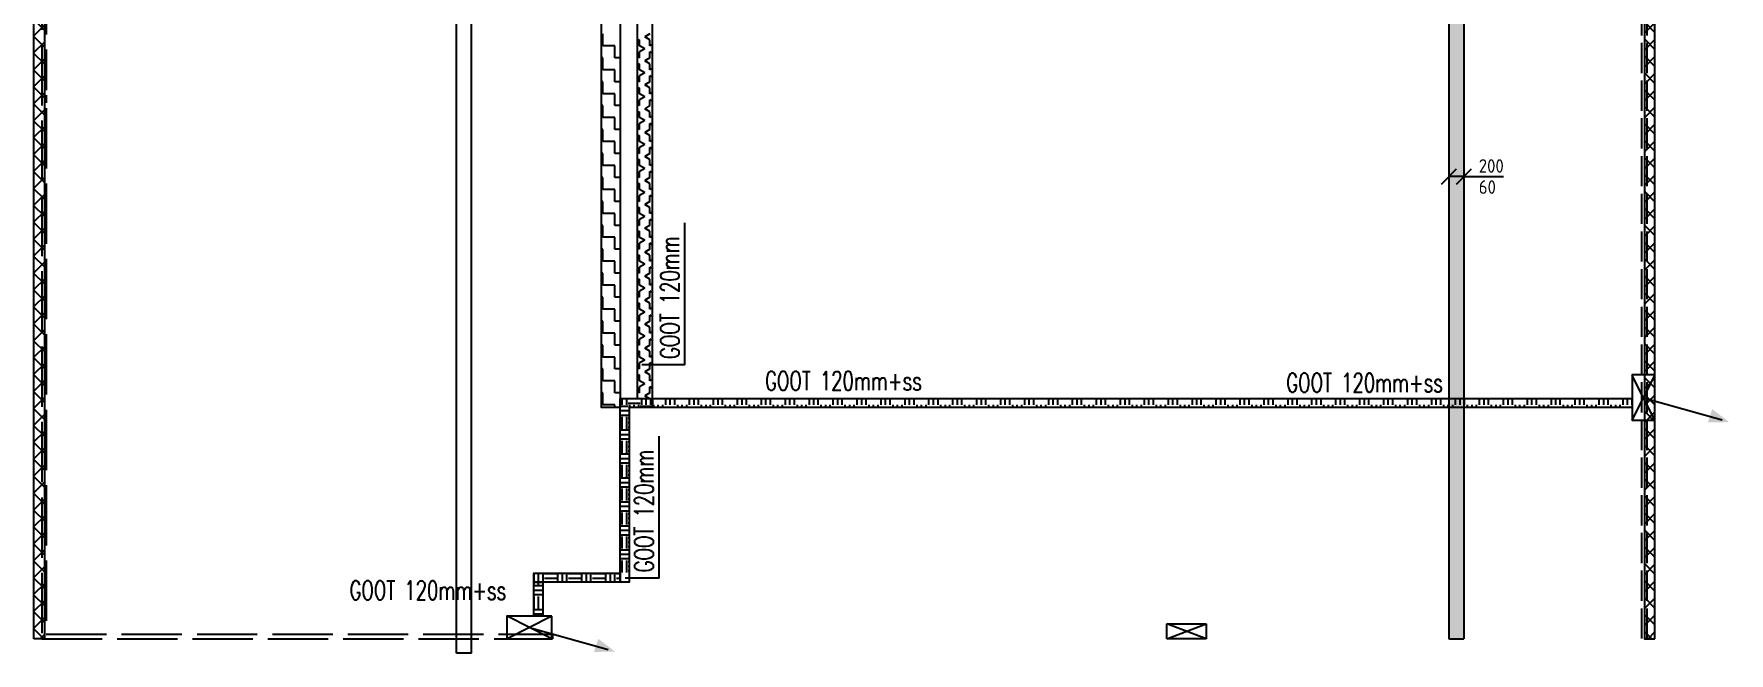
# Model space of a CAD drawing. Header units: millimetres. Extents: x -3262 to 109994, y 0 to 217318.
# Drawn here: x 87509 to 109994, y 36962 to 45175 of the extents above; entities that cross this region are included whole.
import ezdxf

# ---------------------------------------------------------------- set-up
doc = ezdxf.new("R2010")
doc.units = ezdxf.units.MM
doc.header["$LTSCALE"] = 100
doc.linetypes.add('E_GOOT3', pattern=[5, 4, -1])
doc.linetypes.add('E_GOOT4', pattern=[10, 8, -2])
for name, color, linetype in [('ByLayer', 2, 'Continuous'), ('EL6131--_ENERGIEBEDR (1996)', 2, 'Continuous'), ('EL6131--_GEBOUWINST (1996)', 2, 'Continuous'), ('EL6131--_KG_D', 3, 'Continuous'), ('EL6131--_PG', 3, 'Continuous'), ('EL6131--_WG', 3, 'Continuous'), ('EM6131--_KG', 1, 'Continuous')]:
    doc.layers.add(name, color=color, linetype=linetype)
doc.styles.add('CofelyArial', font='arial.ttf')
doc.styles.add('ROMANS', font='ROMANS', dxfattribs={"width": 0.7})
doc.styles.add('STABICAD-018', font='ISOCP.SHX', dxfattribs={"height": 1.8})

# ---------------------------------------------------------------- blocks, each defined once
blk = doc.blocks.new('PIJL-UIT')
at = {"layer": 'ByLayer', "color": 2}
blk.add_line((0, 0), (2.92, 10.41), dxfattribs=at)
blk.add_solid([(3.23, 11.35), (1.51, 9.11), (3.24, 8.54)], dxfattribs=at)
blk = doc.blocks.new('NV-1')
at = {"layer": 'ByLayer'}
for p, q in [((0, 4), (7.91, 0)), ((0, 0), (7.91, 4))]:
    blk.add_line(p, q, dxfattribs=at)
blk.add_lwpolyline([(0, 0), (8, 0), (8, 4), (0, 4)], close=True, dxfattribs=at)
blk = doc.blocks.new('*X51')
at = {"color": 0}
for p, q in [((12773, 14345), (12871, 14443)), ((12863, 14303), (12773, 14392)), ((13087, 14303), (12947, 14443)), ((12956, 14303), (13096, 14443)), ((13312, 14303), (13172, 14443)), ((13180, 14303), (13320, 14443)), ((13536, 14303), (13396, 14443)), ((13405, 14303), (13545, 14443)), ((13761, 14303), (13621, 14443)), ((13629, 14303), (13769, 14443)), ((13985, 14303), (13845, 14443)), ((13854, 14303), (13994, 14443)), ((14210, 14303), (14070, 14443)), ((14078, 14303), (14218, 14443)), ((14434, 14303), (14294, 14443)), ((14303, 14303), (14443, 14443)), ((14659, 14303), (14519, 14443)), ((14527, 14303), (14667, 14443)), ((14883, 14303), (14743, 14443)), ((14752, 14303), (14892, 14443)), ((15108, 14303), (14968, 14443)), ((14976, 14303), (15116, 14443)), ((15332, 14303), (15192, 14443)), ((15201, 14303), (15341, 14443)), ((15557, 14303), (15417, 14443)), ((15425, 14303), (15565, 14443)), ((15781, 14303), (15641, 14443)), ((15650, 14303), (15790, 14443)), ((16006, 14303), (15866, 14443)), ((15874, 14303), (16014, 14443)), ((16230, 14303), (16090, 14443)), ((16099, 14303), (16239, 14443)), ((16455, 14303), (16315, 14443)), ((16323, 14303), (16463, 14443)), ((16679, 14303), (16539, 14443)), ((16548, 14303), (16688, 14443)), ((16904, 14303), (16764, 14443)), ((16772, 14303), (16912, 14443)), ((17128, 14303), (16988, 14443)), ((16997, 14303), (17137, 14443)), ((17352, 14303), (17212, 14443)), ((17221, 14303), (17362, 14443)), ((17577, 14303), (17437, 14443)), ((17446, 14303), (17586, 14443)), ((17801, 14303), (17661, 14443)), ((17671, 14303), (17811, 14443)), ((18026, 14303), (17886, 14443)), ((17895, 14303), (18035, 14443)), ((18250, 14303), (18110, 14443)), ((18120, 14303), (18260, 14443)), ((18475, 14303), (18335, 14443)), ((18344, 14303), (18484, 14443)), ((18699, 14303), (18559, 14443)), ((18569, 14303), (18709, 14443)), ((18924, 14303), (18784, 14443)), ((18793, 14303), (18933, 14443)), ((19148, 14303), (19008, 14443)), ((19018, 14303), (19158, 14443)), ((19373, 14303), (19233, 14443)), ((19242, 14303), (19382, 14443)), ((19597, 14303), (19457, 14443)), ((19467, 14303), (19607, 14443)), ((19822, 14303), (19682, 14443)), ((19691, 14303), (19831, 14443)), ((20046, 14303), (19906, 14443)), ((19916, 14303), (20056, 14443)), ((20271, 14303), (20131, 14443)), ((20140, 14303), (20280, 14443)), ((20495, 14303), (20355, 14443)), ((20365, 14303), (20505, 14443)), ((20720, 14303), (20580, 14443)), ((20589, 14303), (20729, 14443)), ((20944, 14303), (20804, 14443)), ((20814, 14303), (20954, 14443)), ((21169, 14303), (21029, 14443)), ((21038, 14303), (21178, 14443)), ((21393, 14303), (21253, 14443)), ((21263, 14303), (21403, 14443)), ((21618, 14303), (21478, 14443)), ((21487, 14303), (21627, 14443)), ((21842, 14303), (21702, 14443)), ((21712, 14303), (21852, 14443)), ((22067, 14303), (21927, 14443)), ((21936, 14303), (22076, 14443)), ((22291, 14303), (22151, 14443)), ((22161, 14303), (22301, 14443)), ((22516, 14303), (22376, 14443)), ((22385, 14303), (22526, 14443)), ((22740, 14303), (22600, 14443)), ((22610, 14303), (22750, 14443)), ((22965, 14303), (22825, 14443)), ((22835, 14303), (22975, 14443)), ((23189, 14303), (23049, 14443)), ((23059, 14303), (23199, 14443)), ((23414, 14303), (23274, 14443)), ((23284, 14303), (23424, 14443)), ((23638, 14303), (23498, 14443)), ((23508, 14303), (23648, 14443)), ((23863, 14303), (23723, 14443)), ((23733, 14303), (23873, 14443)), ((24087, 14303), (23947, 14443)), ((23957, 14303), (24097, 14443)), ((24312, 14303), (24172, 14443)), ((24182, 14303), (24322, 14443)), ((24536, 14303), (24396, 14443)), ((24406, 14303), (24546, 14443)), ((24761, 14303), (24621, 14443)), ((24631, 14303), (24771, 14443)), ((24985, 14303), (24845, 14443)), ((24855, 14303), (24995, 14443)), ((25210, 14303), (25070, 14443)), ((25080, 14303), (25220, 14443)), ((25434, 14303), (25294, 14443)), ((25304, 14303), (25444, 14443)), ((25659, 14303), (25519, 14443)), ((25529, 14303), (25669, 14443)), ((25883, 14303), (25743, 14443)), ((25753, 14303), (25893, 14444)), ((26108, 14303), (25968, 14444)), ((25978, 14303), (26118, 14444)), ((26332, 14304), (26192, 14444)), ((26202, 14304), (26342, 14444)), ((26557, 14304), (26417, 14444)), ((26427, 14304), (26567, 14444)), ((26781, 14304), (26641, 14444)), ((26651, 14304), (26791, 14444)), ((27006, 14304), (26866, 14444)), ((26876, 14304), (27016, 14444)), ((27230, 14304), (27090, 14444)), ((27100, 14304), (27240, 14444)), ((27455, 14304), (27315, 14444)), ((27325, 14304), (27465, 14444)), ((27679, 14304), (27539, 14444)), ((27550, 14304), (27690, 14444)), ((27904, 14304), (27764, 14444)), ((27774, 14304), (27914, 14444)), ((28128, 14304), (27988, 14444)), ((27999, 14304), (28139, 14444)), ((28353, 14304), (28213, 14444)), ((28223, 14304), (28363, 14444)), ((28577, 14304), (28437, 14444)), ((28448, 14304), (28588, 14444)), ((28802, 14304), (28662, 14444)), ((28672, 14304), (28812, 14444)), ((29026, 14304), (28886, 14444)), ((28897, 14304), (29037, 14444)), ((29250, 14304), (29111, 14444)), ((29121, 14304), (29261, 14444)), ((29475, 14304), (29335, 14444)), ((29346, 14304), (29486, 14444)), ((29699, 14304), (29559, 14444)), ((29570, 14304), (29710, 14444)), ((29924, 14304), (29784, 14444)), ((29795, 14304), (29935, 14444)), ((30148, 14304), (30008, 14444)), ((30019, 14304), (30159, 14444)), ((30373, 14304), (30233, 14444)), ((30244, 14304), (30384, 14444)), ((30597, 14304), (30457, 14444)), ((30468, 14304), (30608, 14444)), ((30822, 14304), (30682, 14444)), ((30693, 14304), (30833, 14444)), ((31046, 14304), (30906, 14444)), ((30917, 14304), (31057, 14444)), ((31271, 14304), (31131, 14444)), ((31142, 14304), (31282, 14444)), ((31495, 14304), (31355, 14444)), ((31366, 14304), (31506, 14444)), ((31720, 14304), (31580, 14444)), ((31591, 14304), (31731, 14444)), ((31944, 14304), (31804, 14444)), ((31815, 14304), (31955, 14444)), ((32169, 14304), (32029, 14444)), ((32040, 14304), (32180, 14444)), ((32393, 14304), (32253, 14444)), ((32264, 14304), (32404, 14444)), ((32618, 14304), (32478, 14444)), ((32489, 14304), (32629, 14444)), ((32842, 14304), (32702, 14444)), ((32714, 14304), (32854, 14444)), ((33067, 14304), (32927, 14444)), ((32938, 14304), (33078, 14444)), ((33291, 14304), (33151, 14444)), ((33163, 14304), (33303, 14444)), ((33516, 14304), (33376, 14444)), ((33387, 14304), (33527, 14444)), ((33740, 14304), (33600, 14444)), ((33612, 14304), (33752, 14444)), ((33965, 14304), (33825, 14444)), ((33836, 14304), (33976, 14444)), ((34189, 14304), (34049, 14444)), ((34061, 14304), (34201, 14444)), ((34276, 14442), (34274, 14444))]:
    blk.add_line(p, q, dxfattribs=at)
blk = doc.blocks.new('*X53')
at = {"color": 0}
for p, q in [((13097, 29055), (13097, 29175)), ((13156, 29055), (13156, 29175)), ((13176, 29170), (13335, 29170)), ((13176, 29111), (13335, 29111)), ((13355, 29055), (13355, 29175)), ((13414, 29055), (13414, 29175)), ((13474, 29055), (13474, 29175)), ((13494, 29170), (13523, 29170)), ((13494, 29111), (13523, 29111)), ((13523, 29170), (13643, 29170)), ((13523, 29111), (13643, 29111)), ((13523, 29051), (13643, 29051)), ((13573, 28873), (13573, 29031)), ((13633, 28873), (13633, 29031)), ((13523, 28853), (13643, 28853)), ((13523, 28793), (13643, 28793)), ((13523, 28734), (13643, 28734)), ((13573, 28555), (13573, 28714)), ((13633, 28555), (13633, 28714)), ((13523, 28535), (13643, 28535)), ((13523, 28476), (13643, 28476)), ((13523, 28416), (13643, 28416)), ((13573, 28238), (13573, 28396)), ((13633, 28238), (13633, 28396)), ((13523, 28218), (13643, 28218)), ((13523, 28158), (13643, 28158)), ((13523, 28099), (13643, 28099)), ((13573, 28027), (13573, 28079)), ((13633, 28027), (13633, 28079)), ((13652, 28000), (13811, 28000)), ((13652, 27940), (13811, 27940)), ((13672, 27907), (13672, 27920)), ((13732, 27907), (13732, 27920)), ((13791, 27907), (13791, 27920)), ((13831, 27920), (13831, 28027)), ((13891, 27920), (13891, 28027)), ((13950, 27920), (13950, 28027)), ((13970, 28000), (14129, 28000)), ((13970, 27940), (14129, 27940)), ((13990, 27907), (13990, 27920)), ((14049, 27907), (14049, 27920)), ((14109, 27907), (14109, 27920)), ((14149, 27920), (14149, 28027)), ((14208, 27920), (14208, 28027)), ((14268, 27920), (14268, 28027)), ((14288, 28000), (14446, 28000)), ((14288, 27940), (14446, 27940)), ((14307, 27907), (14307, 27920)), ((14367, 27907), (14367, 27920)), ((14426, 27907), (14426, 27920)), ((14466, 27920), (14466, 28027)), ((14526, 27920), (14526, 28027)), ((14585, 27920), (14585, 28027)), ((14605, 28000), (14764, 28000)), ((14605, 27940), (14764, 27940)), ((14625, 27907), (14625, 27920)), ((14684, 27907), (14684, 27920)), ((14744, 27907), (14744, 27920)), ((14784, 27920), (14784, 28027)), ((14843, 27920), (14843, 28027)), ((14903, 27920), (14903, 28027)), ((14922, 28000), (15081, 28000)), ((14922, 27940), (15081, 27940)), ((14942, 27907), (14942, 27920)), ((15002, 27907), (15002, 27920)), ((15061, 27907), (15061, 27920)), ((15101, 27920), (15101, 28027)), ((15161, 27920), (15161, 28027)), ((15220, 27920), (15220, 28027)), ((15240, 28000), (15399, 28000)), ((15240, 27940), (15399, 27940)), ((15260, 27907), (15260, 27920)), ((15319, 27907), (15319, 27920)), ((15379, 27907), (15379, 27920)), ((15419, 27920), (15419, 28027)), ((15478, 27920), (15478, 28027)), ((15538, 27920), (15538, 28027)), ((15558, 28000), (15716, 28000)), ((15558, 27940), (15716, 27940)), ((15577, 27907), (15577, 27920)), ((15637, 27907), (15637, 27920)), ((15696, 27907), (15696, 27920)), ((15736, 27920), (15736, 28027)), ((15796, 27920), (15796, 28027)), ((15840, 27900), (15875, 27900)), ((15855, 27920), (15855, 28027)), ((15875, 28000), (15960, 28000)), ((15875, 27940), (15960, 27940)), ((15895, 27761), (15895, 27920)), ((15954, 27761), (15954, 27920)), ((15840, 27841), (15875, 27841)), ((15840, 27781), (15875, 27781)), ((15855, 27603), (15855, 27761)), ((15875, 27742), (15960, 27742)), ((15875, 27682), (15960, 27682)), ((15875, 27622), (15960, 27622)), ((15895, 27601), (15895, 27603)), ((15954, 27601), (15954, 27603))]:
    blk.add_line(p, q, dxfattribs=at)
blk = doc.blocks.new('*X54')
at = {"color": 0}
for p, q in [((15840, 27583), (15875, 27583)), ((15840, 27523), (15875, 27523)), ((15840, 27464), (15875, 27464)), ((15840, 27265), (15875, 27265)), ((15875, 27424), (15960, 27424)), ((15875, 27365), (15960, 27365)), ((15875, 27305), (15960, 27305)), ((15840, 27206), (15875, 27206)), ((15840, 27146), (15875, 27146)), ((15875, 27107), (15960, 27107)), ((15875, 27047), (15960, 27047)), ((15875, 26988), (15960, 26988)), ((15840, 26948), (15875, 26948)), ((15840, 26888), (15875, 26888)), ((15840, 26829), (15875, 26829)), ((15875, 26789), (15960, 26789)), ((15840, 26630), (15875, 26630)), ((15840, 26571), (15875, 26571)), ((15875, 26730), (15960, 26730)), ((15875, 26670), (15960, 26670)), ((15840, 26511), (15875, 26511)), ((15840, 26313), (15875, 26313)), ((15875, 26472), (15960, 26472)), ((15875, 26412), (15960, 26412)), ((15875, 26352), (15960, 26352)), ((15840, 26253), (15875, 26253)), ((15840, 26194), (15875, 26194)), ((15875, 26154), (15960, 26154)), ((15875, 26095), (15960, 26095)), ((15840, 25995), (15875, 25995)), ((15840, 25936), (15875, 25936)), ((15840, 25876), (15875, 25876)), ((15875, 26035), (15960, 26035)), ((15840, 25678), (15875, 25678)), ((15875, 25837), (15960, 25837)), ((15875, 25777), (15960, 25777)), ((15875, 25718), (15960, 25718)), ((15840, 25618), (15875, 25618)), ((15840, 25559), (15875, 25559)), ((15875, 25519), (15960, 25519)), ((15875, 25460), (15960, 25460)), ((15840, 25360), (15875, 25360)), ((15840, 25301), (15875, 25301)), ((15840, 25241), (15875, 25241)), ((15875, 25400), (15960, 25400)), ((15875, 25202), (15960, 25202)), ((15840, 25043), (15875, 25043)), ((15840, 24983), (15875, 24983)), ((15875, 25142), (15960, 25142)), ((15875, 25082), (15960, 25082)), ((15840, 24924), (15875, 24924)), ((15875, 24884), (15960, 24884)), ((15875, 24825), (15960, 24825)), ((15875, 24765), (15960, 24765)), ((15840, 24725), (15875, 24725)), ((15840, 24666), (15875, 24666)), ((15840, 24606), (15875, 24606)), ((15875, 24567), (15960, 24567)), ((15840, 24408), (15875, 24408)), ((15840, 24348), (15875, 24348)), ((15840, 24289), (15875, 24289)), ((15875, 24507), (15960, 24507)), ((15875, 24448), (15960, 24448)), ((15840, 24090), (15875, 24090)), ((15875, 24249), (15960, 24249)), ((15875, 24190), (15960, 24190)), ((15875, 24130), (15960, 24130)), ((15840, 24031), (15875, 24031)), ((15840, 23971), (15875, 23971)), ((15875, 23932), (15960, 23932)), ((15875, 23872), (15960, 23872)), ((15840, 23773), (15875, 23773)), ((15840, 23713), (15875, 23713)), ((15840, 23654), (15875, 23654)), ((15875, 23812), (15960, 23812)), ((15875, 23614), (15960, 23614)), ((15840, 23455), (15875, 23455)), ((15840, 23396), (15875, 23396)), ((15875, 23555), (15960, 23555)), ((15875, 23495), (15960, 23495)), ((15840, 23336), (15875, 23336)), ((15875, 23297), (15960, 23297)), ((15875, 23237), (15960, 23237)), ((15875, 23178), (15960, 23178)), ((15840, 23138), (15875, 23138)), ((15840, 23078), (15875, 23078)), ((15840, 23019), (15875, 23019)), ((15875, 22979), (15960, 22979)), ((15840, 22820), (15875, 22820)), ((15840, 22761), (15875, 22761)), ((15875, 22920), (15960, 22920)), ((15875, 22860), (15960, 22860)), ((15840, 22701), (15875, 22701)), ((15840, 22503), (15875, 22503)), ((15875, 22662), (15960, 22662)), ((15875, 22602), (15960, 22602)), ((15875, 22542), (15960, 22542)), ((15840, 22443), (15875, 22443)), ((15840, 22384), (15875, 22384)), ((15875, 22344), (15960, 22344)), ((15875, 22285), (15960, 22285)), ((15840, 22185), (15875, 22185)), ((15840, 22126), (15875, 22126)), ((15840, 22066), (15875, 22066)), ((15875, 22225), (15960, 22225)), ((15840, 21868), (15875, 21868)), ((15875, 22027), (15960, 22027)), ((15875, 21967), (15960, 21967)), ((15875, 21908), (15960, 21908)), ((15840, 21808), (15875, 21808)), ((15840, 21749), (15875, 21749)), ((15875, 21709), (15960, 21709)), ((15875, 21650), (15960, 21650)), ((15875, 21590), (15960, 21590)), ((15840, 21550), (15875, 21550)), ((15840, 21491), (15875, 21491)), ((15840, 21431), (15875, 21431)), ((15875, 21392), (15960, 21392)), ((15840, 21233), (15875, 21233)), ((15840, 21173), (15875, 21173)), ((15875, 21332), (15960, 21332)), ((15875, 21272), (15960, 21272)), ((15840, 21114), (15875, 21114)), ((15840, 20915), (15875, 20915)), ((15875, 21074), (15960, 21074)), ((15875, 21015), (15960, 21015)), ((15875, 20955), (15960, 20955)), ((15840, 20856), (15875, 20856)), ((15840, 20796), (15875, 20796)), ((15875, 20757), (15960, 20757)), ((15875, 20697), (15960, 20697)), ((15840, 20598), (15875, 20598)), ((15840, 20538), (15875, 20538)), ((15840, 20479), (15875, 20479)), ((15875, 20638), (15960, 20638)), ((15840, 20280), (15875, 20280)), ((15875, 20439), (15960, 20439)), ((15875, 20380), (15960, 20380)), ((15875, 20320), (15960, 20320)), ((15840, 20221), (15875, 20221)), ((15840, 20161), (15875, 20161)), ((15875, 20122), (15960, 20122)), ((15875, 20062), (15960, 20062)), ((15840, 19963), (15875, 19963)), ((15840, 19903), (15875, 19903)), ((15840, 19844), (15875, 19844)), ((15875, 20002), (15960, 20002)), ((15875, 19804), (15960, 19804)), ((15840, 19645), (15875, 19645)), ((15840, 19586), (15875, 19586)), ((15875, 19745), (15960, 19745)), ((15875, 19685), (15960, 19685)), ((15840, 19526), (15875, 19526)), ((15875, 19487), (15960, 19487)), ((15875, 19427), (15960, 19427)), ((15875, 19368), (15960, 19368)), ((15840, 19328), (15875, 19328)), ((15840, 19268), (15875, 19268)), ((15840, 19209), (15875, 19209)), ((15875, 19169), (15960, 19169)), ((15840, 19010), (15875, 19010)), ((15840, 18951), (15875, 18951)), ((15840, 18891), (15875, 18891)), ((15875, 19110), (15960, 19110)), ((15875, 19050), (15960, 19050)), ((15840, 18693), (15875, 18693)), ((15875, 18852), (15960, 18852)), ((15875, 18792), (15960, 18792)), ((15875, 18732), (15960, 18732)), ((15840, 18633), (15875, 18633)), ((15840, 18574), (15875, 18574)), ((15875, 18534), (15960, 18534)), ((15875, 18475), (15960, 18475)), ((15840, 18375), (15875, 18375)), ((15840, 18316), (15875, 18316)), ((15840, 18256), (15875, 18256)), ((15875, 18415), (15960, 18415)), ((15875, 18217), (15960, 18217)), ((15840, 18058), (15875, 18058)), ((15840, 17998), (15875, 17998)), ((15875, 18157), (15960, 18157)), ((15875, 18098), (15960, 18098)), ((15840, 17939), (15875, 17939)), ((15875, 17899), (15960, 17899)), ((15875, 17840), (15960, 17840)), ((15875, 17780), (15960, 17780)), ((15840, 17740), (15875, 17740)), ((15840, 17681), (15875, 17681)), ((15840, 17621), (15875, 17621)), ((15875, 17582), (15960, 17582)), ((15840, 17423), (15875, 17423)), ((15840, 17363), (15875, 17363)), ((15875, 17522), (15960, 17522)), ((15875, 17462), (15960, 17462)), ((15840, 17304), (15875, 17304)), ((15840, 17105), (15875, 17105)), ((15875, 17264), (15960, 17264)), ((15875, 17205), (15960, 17205)), ((15875, 17145), (15960, 17145)), ((15840, 17046), (15875, 17046)), ((15840, 16986), (15875, 16986)), ((15875, 16947), (15960, 16947)), ((15875, 16887), (15960, 16887)), ((15840, 16788), (15875, 16788)), ((15840, 16728), (15875, 16728)), ((15840, 16669), (15875, 16669)), ((15875, 16828), (15960, 16828)), ((15840, 16470), (15875, 16470)), ((15875, 16629), (15960, 16629)), ((15875, 16570), (15960, 16570)), ((15875, 16510), (15960, 16510)), ((15840, 16411), (15875, 16411)), ((15840, 16351), (15875, 16351)), ((15875, 16312), (15960, 16312)), ((15875, 16252), (15960, 16252)), ((15875, 16192), (15960, 16192)), ((15840, 16153), (15875, 16153)), ((15840, 16093), (15875, 16093)), ((15840, 16034), (15875, 16034)), ((15875, 15994), (15960, 15994)), ((15840, 15835), (15875, 15835)), ((15840, 15776), (15875, 15776)), ((15875, 15935), (15960, 15935)), ((15875, 15875), (15960, 15875)), ((15840, 15716), (15875, 15716)), ((15840, 15518), (15875, 15518)), ((15875, 15677), (15960, 15677)), ((15875, 15617), (15960, 15617)), ((15875, 15558), (15960, 15558)), ((15840, 15458), (15875, 15458)), ((15840, 15399), (15875, 15399)), ((15875, 15359), (15960, 15359)), ((15875, 15300), (15960, 15300)), ((15840, 15200), (15875, 15200)), ((15840, 15141), (15875, 15141)), ((15840, 15081), (15875, 15081)), ((15875, 15240), (15960, 15240)), ((15840, 14883), (15875, 14883)), ((15875, 15042), (15960, 15042)), ((15875, 14982), (15960, 14982)), ((15875, 14922), (15960, 14922)), ((15840, 14823), (15875, 14823)), ((15840, 14764), (15875, 14764)), ((15875, 14724), (15960, 14724)), ((15875, 14665), (15960, 14665)), ((15875, 14605), (15960, 14605))]:
    blk.add_line(p, q, dxfattribs=at)
blk = doc.blocks.new('*X57')
at = {"color": 0}
for p, q in [((15875, 28258), (16034, 28258)), ((15875, 28099), (15875, 28258)), ((16034, 28258), (16034, 28277)), ((16192, 28258), (16351, 28258)), ((16192, 28099), (16192, 28258)), ((16351, 28258), (16351, 28277)), ((16510, 28258), (16669, 28258)), ((16510, 28099), (16510, 28258)), ((16669, 28258), (16669, 28277)), ((16828, 28258), (16986, 28258)), ((16828, 28099), (16828, 28258)), ((16986, 28258), (16986, 28277)), ((17145, 28258), (17304, 28258)), ((17145, 28099), (17145, 28258)), ((17304, 28258), (17304, 28277)), ((17462, 28258), (17621, 28258)), ((17462, 28099), (17462, 28258)), ((17621, 28258), (17621, 28277)), ((17780, 28258), (17939, 28258)), ((17780, 28099), (17780, 28258)), ((17939, 28258), (17939, 28277)), ((18098, 28258), (18256, 28258)), ((18098, 28099), (18098, 28258)), ((18256, 28258), (18256, 28277)), ((18415, 28258), (18574, 28258)), ((18415, 28099), (18415, 28258)), ((18574, 28258), (18574, 28277)), ((18732, 28258), (18891, 28258)), ((18732, 28099), (18732, 28258)), ((18891, 28258), (18891, 28277)), ((19050, 28258), (19209, 28258)), ((19050, 28099), (19050, 28258)), ((19209, 28258), (19209, 28277)), ((19368, 28258), (19526, 28258)), ((19368, 28099), (19368, 28258)), ((19526, 28258), (19526, 28277)), ((19685, 28258), (19844, 28258)), ((19685, 28099), (19685, 28258)), ((19844, 28258), (19844, 28277)), ((20002, 28258), (20161, 28258)), ((20002, 28099), (20002, 28258)), ((20161, 28258), (20161, 28277)), ((20320, 28258), (20479, 28258)), ((20320, 28099), (20320, 28258)), ((20479, 28258), (20479, 28277)), ((20638, 28258), (20796, 28258)), ((20638, 28099), (20638, 28258)), ((15840, 28099), (15875, 28099)), ((16034, 28099), (16192, 28099)), ((16034, 28027), (16034, 28099)), ((16351, 28099), (16510, 28099)), ((16351, 28027), (16351, 28099)), ((16669, 28099), (16828, 28099)), ((16669, 28027), (16669, 28099)), ((16986, 28099), (17145, 28099)), ((16986, 28027), (16986, 28099)), ((17304, 28099), (17462, 28099)), ((17304, 28027), (17304, 28099)), ((17621, 28099), (17780, 28099)), ((17621, 28027), (17621, 28099)), ((17939, 28099), (18098, 28099)), ((17939, 28027), (17939, 28099)), ((18256, 28099), (18415, 28099)), ((18256, 28027), (18256, 28099)), ((18574, 28099), (18732, 28099)), ((18574, 28027), (18574, 28099)), ((18891, 28099), (19050, 28099)), ((18891, 28027), (18891, 28099)), ((19209, 28099), (19368, 28099)), ((19209, 28027), (19209, 28099)), ((19526, 28099), (19685, 28099)), ((19526, 28027), (19526, 28099)), ((19844, 28099), (20002, 28099)), ((19844, 28027), (19844, 28099)), ((20161, 28099), (20320, 28099)), ((20161, 28027), (20161, 28099)), ((20479, 28099), (20638, 28099)), ((20479, 28027), (20479, 28099))]:
    blk.add_line(p, q, dxfattribs=at)
blk = doc.blocks.new('*X58')
at = {"color": 0}
for p, q in [((15960, 27643), (15994, 27703)), ((16034, 27634), (15994, 27703)), ((16034, 27771), (16051, 27801)), ((16034, 27771), (16113, 27771)), ((16153, 27703), (16113, 27771)), ((16153, 27703), (16192, 27771)), ((16192, 27771), (16272, 27771)), ((16272, 27771), (16255, 27801)), ((16272, 27634), (16312, 27703)), ((16351, 27634), (16312, 27703)), ((16351, 27771), (16368, 27801)), ((16351, 27771), (16431, 27771)), ((16470, 27703), (16431, 27771)), ((16470, 27703), (16510, 27771)), ((16510, 27771), (16589, 27771)), ((16589, 27771), (16572, 27801)), ((16589, 27634), (16629, 27703)), ((16669, 27634), (16629, 27703)), ((16669, 27771), (16686, 27801)), ((16669, 27771), (16748, 27771)), ((16788, 27703), (16748, 27771)), ((16788, 27703), (16827, 27771)), ((16827, 27771), (16907, 27771)), ((16907, 27771), (16890, 27801)), ((16907, 27634), (16947, 27703)), ((16986, 27634), (16947, 27703)), ((16986, 27771), (17003, 27801)), ((16986, 27771), (17066, 27771)), ((17105, 27703), (17066, 27771)), ((17105, 27703), (17145, 27771)), ((17145, 27771), (17224, 27771)), ((17224, 27771), (17207, 27801)), ((17224, 27634), (17264, 27703)), ((17304, 27634), (17264, 27703)), ((17304, 27771), (17321, 27801)), ((17304, 27771), (17383, 27771)), ((17423, 27703), (17383, 27771)), ((17423, 27703), (17462, 27771)), ((17462, 27771), (17542, 27771)), ((17542, 27771), (17525, 27801)), ((17542, 27634), (17582, 27703)), ((17621, 27634), (17582, 27703)), ((17621, 27771), (17638, 27801)), ((17621, 27771), (17701, 27771)), ((17740, 27703), (17701, 27771)), ((17740, 27703), (17780, 27771)), ((17780, 27771), (17859, 27771)), ((17859, 27771), (17842, 27801)), ((17859, 27634), (17899, 27703)), ((17939, 27634), (17899, 27703)), ((17939, 27771), (17956, 27801)), ((17939, 27771), (18018, 27771)), ((18058, 27703), (18018, 27771)), ((18058, 27703), (18097, 27771)), ((18097, 27771), (18177, 27771)), ((18177, 27771), (18160, 27801)), ((18177, 27634), (18217, 27703)), ((18256, 27634), (18217, 27703)), ((18256, 27771), (18273, 27801)), ((18256, 27771), (18336, 27771)), ((18375, 27703), (18336, 27771)), ((18375, 27703), (18415, 27771)), ((18415, 27771), (18494, 27771)), ((18494, 27771), (18477, 27801)), ((18494, 27634), (18534, 27703)), ((18574, 27634), (18534, 27703)), ((18574, 27771), (18591, 27801)), ((18574, 27771), (18653, 27771)), ((18693, 27703), (18653, 27771)), ((18693, 27703), (18732, 27771)), ((18732, 27771), (18812, 27771)), ((18812, 27771), (18795, 27801)), ((18812, 27634), (18852, 27703)), ((18891, 27634), (18852, 27703)), ((18891, 27771), (18908, 27801)), ((18891, 27771), (18971, 27771)), ((19010, 27703), (18971, 27771)), ((19010, 27703), (19050, 27771)), ((19050, 27771), (19129, 27771)), ((19129, 27771), (19112, 27801)), ((19129, 27634), (19169, 27703)), ((19209, 27634), (19169, 27703)), ((19209, 27771), (19226, 27801)), ((19209, 27771), (19288, 27771)), ((19328, 27703), (19288, 27771)), ((19328, 27703), (19367, 27771)), ((19367, 27771), (19447, 27771)), ((19447, 27771), (19430, 27801)), ((19447, 27634), (19487, 27703)), ((19526, 27634), (19487, 27703)), ((19526, 27771), (19543, 27801)), ((19526, 27771), (19606, 27771)), ((19645, 27703), (19606, 27771)), ((19645, 27703), (19685, 27771)), ((19685, 27771), (19764, 27771)), ((19764, 27771), (19747, 27801)), ((19764, 27634), (19804, 27703)), ((19844, 27634), (19804, 27703)), ((19844, 27771), (19861, 27801)), ((19844, 27771), (19923, 27771)), ((19963, 27703), (19923, 27771)), ((19963, 27703), (20002, 27771)), ((20002, 27771), (20082, 27771)), ((20082, 27771), (20065, 27801)), ((20082, 27634), (20122, 27703)), ((20161, 27634), (20122, 27703)), ((20161, 27771), (20178, 27801)), ((20161, 27771), (20241, 27771)), ((20280, 27703), (20241, 27771)), ((20280, 27703), (20320, 27771)), ((20320, 27771), (20399, 27771)), ((20399, 27771), (20382, 27801)), ((20399, 27634), (20439, 27703)), ((20479, 27634), (20439, 27703)), ((20479, 27771), (20496, 27801)), ((20479, 27771), (20558, 27771)), ((20598, 27703), (20558, 27771)), ((20598, 27703), (20637, 27771)), ((20637, 27771), (20717, 27771)), ((20717, 27771), (20700, 27801)), ((20717, 27634), (20757, 27703)), ((20796, 27634), (20757, 27703)), ((16034, 27634), (16113, 27634)), ((16094, 27601), (16113, 27634)), ((16192, 27634), (16272, 27634)), ((16211, 27601), (16192, 27634)), ((16351, 27634), (16431, 27634)), ((16412, 27601), (16431, 27634)), ((16510, 27634), (16589, 27634)), ((16529, 27601), (16510, 27634)), ((16669, 27634), (16748, 27634)), ((16729, 27601), (16748, 27634)), ((16846, 27601), (16827, 27634)), ((16827, 27634), (16907, 27634)), ((16986, 27634), (17066, 27634)), ((17047, 27601), (17066, 27634)), ((17145, 27634), (17224, 27634)), ((17164, 27601), (17145, 27634)), ((17304, 27634), (17383, 27634)), ((17364, 27601), (17383, 27634)), ((17462, 27634), (17542, 27634)), ((17481, 27601), (17462, 27634)), ((17621, 27634), (17701, 27634)), ((17682, 27601), (17701, 27634)), ((17780, 27634), (17859, 27634)), ((17799, 27601), (17780, 27634)), ((17939, 27634), (18018, 27634)), ((17999, 27601), (18018, 27634)), ((18116, 27601), (18097, 27634)), ((18097, 27634), (18177, 27634)), ((18256, 27634), (18336, 27634)), ((18317, 27601), (18336, 27634)), ((18415, 27634), (18494, 27634)), ((18434, 27601), (18415, 27634)), ((18574, 27634), (18653, 27634)), ((18634, 27601), (18653, 27634)), ((18732, 27634), (18812, 27634)), ((18751, 27601), (18732, 27634)), ((18891, 27634), (18971, 27634)), ((18952, 27601), (18971, 27634)), ((19050, 27634), (19129, 27634)), ((19069, 27601), (19050, 27634)), ((19209, 27634), (19288, 27634)), ((19269, 27601), (19288, 27634)), ((19386, 27601), (19367, 27634)), ((19367, 27634), (19447, 27634)), ((19526, 27634), (19606, 27634)), ((19587, 27601), (19606, 27634)), ((19685, 27634), (19764, 27634)), ((19704, 27601), (19685, 27634)), ((19844, 27634), (19923, 27634)), ((19904, 27601), (19923, 27634)), ((20002, 27634), (20082, 27634)), ((20021, 27601), (20002, 27634)), ((20161, 27634), (20241, 27634)), ((20222, 27601), (20241, 27634)), ((20320, 27634), (20399, 27634)), ((20339, 27601), (20320, 27634)), ((20479, 27634), (20558, 27634)), ((20539, 27601), (20558, 27634)), ((20656, 27601), (20637, 27634)), ((20637, 27634), (20717, 27634))]:
    blk.add_line(p, q, dxfattribs=at)
blk = doc.blocks.new('*X62')
at = {"color": 0}
for p, q in [((12773, 35673), (12904, 35804)), ((13054, 35664), (12914, 35804)), ((12989, 35664), (13129, 35804)), ((13278, 35664), (13138, 35804)), ((13213, 35664), (13353, 35804)), ((13503, 35664), (13363, 35804)), ((13438, 35664), (13578, 35804)), ((13727, 35664), (13587, 35804)), ((13662, 35664), (13802, 35804)), ((13952, 35664), (13812, 35804)), ((13887, 35664), (14027, 35804)), ((14176, 35664), (14036, 35804)), ((14111, 35664), (14251, 35804)), ((14401, 35664), (14261, 35804)), ((14336, 35664), (14476, 35804)), ((14625, 35664), (14485, 35804)), ((14560, 35664), (14700, 35804)), ((14850, 35664), (14710, 35804)), ((14785, 35664), (14925, 35804)), ((15074, 35664), (14934, 35804)), ((15010, 35664), (15150, 35804)), ((15299, 35664), (15159, 35804)), ((15234, 35664), (15374, 35804)), ((15523, 35664), (15383, 35804)), ((15459, 35664), (15599, 35804)), ((15748, 35664), (15608, 35804)), ((15683, 35664), (15823, 35804)), ((15972, 35664), (15832, 35804)), ((15908, 35664), (16048, 35804)), ((16197, 35664), (16057, 35804)), ((16132, 35664), (16272, 35804)), ((16421, 35664), (16281, 35804)), ((16357, 35664), (16497, 35804)), ((16646, 35664), (16506, 35804)), ((16581, 35664), (16721, 35804)), ((16870, 35664), (16730, 35804)), ((16806, 35664), (16946, 35804)), ((17095, 35664), (16955, 35804)), ((17030, 35664), (17170, 35804)), ((17319, 35664), (17179, 35804)), ((17255, 35664), (17395, 35804)), ((17544, 35664), (17404, 35804)), ((17479, 35664), (17619, 35804)), ((17768, 35664), (17628, 35804)), ((17704, 35664), (17844, 35804)), ((17993, 35664), (17853, 35804)), ((17928, 35664), (18068, 35804)), ((18217, 35664), (18077, 35804)), ((18153, 35664), (18293, 35804)), ((18442, 35664), (18302, 35804)), ((18377, 35664), (18517, 35804)), ((18666, 35664), (18526, 35804)), ((18602, 35664), (18742, 35804)), ((18891, 35664), (18751, 35804)), ((18826, 35664), (18966, 35804)), ((19115, 35664), (18975, 35804)), ((19051, 35664), (19191, 35804)), ((19340, 35664), (19200, 35804)), ((19275, 35664), (19415, 35804)), ((19564, 35664), (19424, 35804)), ((19500, 35664), (19640, 35804)), ((19789, 35664), (19649, 35804)), ((19724, 35664), (19864, 35804)), ((20013, 35664), (19873, 35804)), ((19949, 35664), (20089, 35804)), ((20238, 35664), (20098, 35804)), ((20173, 35664), (20313, 35804)), ((20463, 35664), (20323, 35804)), ((20398, 35664), (20538, 35804)), ((20687, 35664), (20547, 35804)), ((20622, 35664), (20762, 35804)), ((20912, 35664), (20772, 35804)), ((20847, 35664), (20987, 35804)), ((21136, 35664), (20996, 35804)), ((21071, 35664), (21211, 35804)), ((21361, 35664), (21221, 35804)), ((21296, 35664), (21436, 35804)), ((21585, 35664), (21445, 35804)), ((21520, 35664), (21660, 35804)), ((21810, 35664), (21670, 35804)), ((21745, 35664), (21885, 35804)), ((22034, 35664), (21894, 35804)), ((21969, 35664), (22109, 35804)), ((22259, 35664), (22119, 35804)), ((22194, 35664), (22334, 35804)), ((22483, 35664), (22343, 35804)), ((22418, 35664), (22558, 35804)), ((22708, 35664), (22568, 35804)), ((22643, 35664), (22783, 35804)), ((22932, 35664), (22792, 35804)), ((22867, 35664), (23007, 35804)), ((23157, 35664), (23017, 35804)), ((23092, 35664), (23232, 35804)), ((23381, 35664), (23241, 35804)), ((23316, 35664), (23456, 35804)), ((23606, 35664), (23466, 35804)), ((23541, 35664), (23681, 35804)), ((23830, 35664), (23690, 35804)), ((23765, 35664), (23905, 35804)), ((24055, 35664), (23915, 35804)), ((23990, 35664), (24130, 35804)), ((24279, 35664), (24139, 35804)), ((24214, 35664), (24354, 35804)), ((24504, 35664), (24364, 35804)), ((24439, 35664), (24579, 35804)), ((24728, 35664), (24588, 35804)), ((24663, 35664), (24803, 35804)), ((24953, 35664), (24813, 35804)), ((24888, 35664), (25028, 35804)), ((25177, 35664), (25037, 35804)), ((25112, 35664), (25252, 35804)), ((25402, 35664), (25262, 35804)), ((25337, 35664), (25477, 35804)), ((25626, 35664), (25486, 35804)), ((25561, 35664), (25701, 35804)), ((25851, 35664), (25711, 35804)), ((25786, 35664), (25926, 35804)), ((26075, 35664), (25935, 35804)), ((26010, 35664), (26150, 35804)), ((26300, 35664), (26160, 35804)), ((26235, 35664), (26375, 35804)), ((26524, 35664), (26384, 35804)), ((26459, 35664), (26599, 35804)), ((26749, 35664), (26609, 35804)), ((26684, 35664), (26824, 35804)), ((26973, 35664), (26833, 35804)), ((26908, 35664), (27048, 35804)), ((27198, 35664), (27058, 35804)), ((27133, 35664), (27273, 35804)), ((27422, 35664), (27282, 35804)), ((27357, 35664), (27497, 35804)), ((27647, 35664), (27507, 35804)), ((27582, 35664), (27722, 35804)), ((27871, 35664), (27731, 35804)), ((27806, 35664), (27946, 35804)), ((28096, 35664), (27956, 35804)), ((28031, 35664), (28171, 35804)), ((28320, 35664), (28180, 35804)), ((28255, 35664), (28395, 35804)), ((28545, 35664), (28405, 35804)), ((28480, 35664), (28620, 35804)), ((28769, 35664), (28629, 35804)), ((28704, 35664), (28844, 35804)), ((28994, 35664), (28854, 35804)), ((28929, 35664), (29069, 35804)), ((29218, 35664), (29078, 35804)), ((29153, 35664), (29293, 35804)), ((29443, 35664), (29303, 35804)), ((29378, 35664), (29518, 35804)), ((29667, 35664), (29527, 35804)), ((29602, 35664), (29742, 35804)), ((29892, 35664), (29752, 35804)), ((29827, 35664), (29967, 35804)), ((30116, 35664), (29976, 35804)), ((30051, 35664), (30191, 35804)), ((30341, 35664), (30201, 35804)), ((30276, 35664), (30416, 35804)), ((30565, 35664), (30425, 35804)), ((30500, 35664), (30640, 35804)), ((12829, 35664), (12773, 35720))]:
    blk.add_line(p, q, dxfattribs=at)
blk = doc.blocks.new('E00112')
at = {"color": 0, "linetype": 'Continuous'}
for p, q in [((0, 1), (-1, 1)), ((-1, 1), (-1, 0)), ((-1, 0), (0, 1)), ((-1, 1), (0, 0)), ((0, 0), (0, 1)), ((-1, 0), (0, 0))]:
    blk.add_line(p, q, dxfattribs=at)
blk = doc.blocks.new('*U140')
at = {"color": 0, "linetype": 'Continuous'}
for p, q in [((0, 100, -2730), (17002, 100, -2730)), ((0, -100, -2730), (0, 100, -2730)), ((17002, -100, -2730), (17002, 100, -2730)), ((0, -100, -2730), (17002, -100, -2730))]:
    blk.add_line(p, q, dxfattribs=at)
at = {"color": 1, "style": 'CofelyArial'}
for tag in ['CODE', 'POSITIONCODE', 'SECTIONCODE']:
    blk.add_attdef(tag, (93215, 36962, 2730), '', height=1.8, dxfattribs=at)
blk = doc.blocks.new('*U171')
at = {"color": 0, "linetype": 'Continuous'}
for p, q in [((0, 100, -2730), (43100, 100, -2730)), ((43100, -100, -2730), (43100, 100, -2730)), ((0, -100, -2730), (43100, -100, -2730))]:
    blk.add_line(p, q, dxfattribs=at)
at = {"layer": 'EL6131--_KG_D', "color": 1, "style": 'CofelyArial'}
for tag in ['CODE', 'POSITIONCODE', 'SECTIONCODE']:
    blk.add_attdef(tag, (106377, 80252, 2730), '', height=1.8, dxfattribs=at)
blk = doc.blocks.new('*U159')
at = {"color": 0, "linetype": 'Continuous'}
for p, q in [((-300, -100, -2730), (-100, 100, -2730)), ((0, 0, -2730), (-200, 0, -2730)), ((-100, -100, -2730), (100, 100, -2730)), ((0, 0, -2730), (96, 0, -2730)), ((96, 0, -2730), (525, 0, -2730))]:
    blk.add_line(p, q, dxfattribs=at)
at = {"color": 0, "linetype": 'Continuous', "style": 'STABICAD-018'}
for s, p in [('200', (196, 50, -2730)), ('60', (196, -230, -2730))]:
    blk.add_text(s, height=180, dxfattribs=at).set_placement(p)
at = {"color": 1, "style": 'CofelyArial'}
blk.add_attdef('CODE', (106477, 44214, 2730), '', height=1.8, dxfattribs=at)

msp = doc.modelspace()

# ---------------------------------------------------------------- hatches: boundary and pattern name
at = {"layer": 'EL6131--_ENERGIEBEDR (1996)'}
h = msp.add_hatch(dxfattribs=at)
h.set_pattern_fill('STARS', color=1, scale=25)
edge = h.paths.add_edge_path()
edge.add_arc((95782, 72276), 200, 0, 90)
edge = h.paths.add_edge_path(flags=16)
edge.add_line((95782, 72276), (95982, 72276))
edge = h.paths.add_edge_path(flags=16)
edge.add_line((95782, 72276), (95782, 72476))
edge = h.paths.add_edge_path()
edge.add_line((95782, 54164), (95782, 72276))
edge = h.paths.add_edge_path()
edge.add_line((95982, 54164), (95982, 72276))
edge = h.paths.add_edge_path(flags=16)
edge.add_line((95982, 54164), (95782, 54164))
edge = h.paths.add_edge_path()
edge.add_line((95982, 72276), (95782, 72276))
edge = h.paths.add_edge_path()
edge.add_line((95782, 72276), (93851, 72276))
edge = h.paths.add_edge_path()
edge.add_line((95782, 72476), (93851, 72476))
edge = h.paths.add_edge_path(flags=0)
edge.add_line((95782, 72476), (95782, 72276))
edge = h.paths.add_edge_path()
edge.add_line((93851, 72476), (93851, 72276))
edge = h.paths.add_edge_path()
edge.add_line((93736, 80252), (93736, 66202))
edge = h.paths.add_edge_path()
edge.add_line((93536, 80252), (93536, 66202))
edge = h.paths.add_edge_path()
edge.add_line((93536, 80252), (93736, 80252))
edge = h.paths.add_edge_path()
edge.add_line((93536, 66202), (93736, 66202))
edge = h.paths.add_edge_path()
edge.add_arc((95782, 54164), 200, 270, 360)
edge = h.paths.add_edge_path(flags=16)
edge.add_line((95782, 54164), (95782, 53964))
edge = h.paths.add_edge_path(flags=16)
edge.add_line((95782, 54164), (95982, 54164))
edge = h.paths.add_edge_path()
edge.add_line((93315, 54164), (95782, 54164))
edge = h.paths.add_edge_path()
edge.add_line((93315, 53964), (95782, 53964))
edge = h.paths.add_edge_path(flags=16)
edge.add_line((93315, 53964), (93315, 54164))
edge = h.paths.add_edge_path(flags=16)
edge.add_line((95782, 53964), (95782, 54164))
edge = h.paths.add_edge_path()
edge.add_arc((93315, 53964), 200, 90, 180)
edge = h.paths.add_edge_path(flags=17)
edge.add_line((93315, 53964), (93315, 54164))
edge = h.paths.add_edge_path(flags=16)
edge.add_line((93315, 53964), (93115, 53964))
edge = h.paths.add_edge_path()
edge.add_line((93115, 36962), (93115, 53964))
edge = h.paths.add_edge_path()
edge.add_line((93315, 36962), (93315, 53964))
edge = h.paths.add_edge_path()
edge.add_line((93315, 36962), (93115, 36962))
edge = h.paths.add_edge_path(flags=17)
edge.add_line((93315, 53964), (93115, 53964))
h = msp.add_hatch(dxfattribs=at)
h.set_pattern_fill('STARS', color=1, scale=25)
h.set_pattern_definition([(0, (-59418.09, 21882.99), (0, 137.48153), [79.375, -79.375]), (60, (-59418.09, 21882.99), (-119.0625, 68.74077), [79.375, -79.375]), (120, (-59378.4, 21951.73), (-119.0625, -68.74077), [79.375, -79.375])])
h.paths.add_polyline_path([(106277, 37152), (106477, 37152), (106477, 80252), (106277, 80252)])

# ---------------------------------------------------------------- linework, layer by layer
at = {"layer": 'EL6131--_ENERGIEBEDR (1996)', "color": 1, "linetype": 'Continuous'}
for p, q in [((96143, 40785), (96143, 42667)), ((96143, 40785), (95573, 40785)), ((95800, 37955), (95800, 39837)), ((95800, 37955), (95351, 37955))]:
    msp.add_line(p, q, dxfattribs=at)
at = {"layer": 'EL6131--_ENERGIEBEDR (1996)'}
msp.add_line((95406, 38022), (95406, 37902), dxfattribs=at)
for points in [[(95286, 72692), (95512, 72692), (95512, 57756), (94359, 57756), (94359, 58475), (94055, 58475), (94055, 57506), (95512, 57506), (95512, 51138), (95512, 40338), (95712, 40338), (95712, 51600), (95712, 59796), (95712, 72812), (95286, 72812), (95286, 72812), (95286, 72812)], [(95712, 40218), (95406, 40218), (95406, 37902), (95286, 37902), (95286, 40218), (95286, 40338), (95712, 40338)]]:
    msp.add_lwpolyline(points, close=True, dxfattribs=at)
for points in [[(95286, 51018), (95286, 51138), (95286, 40338), (95286, 40218), (95036, 40218), (95036, 54673), (95036, 56952), (94161, 56952), (94161, 57356), (95036, 57356), (95036, 72812), (95286, 72812), (95286, 72692), (95286, 59371), (95286, 51138), (95286, 51138)], [(95712, 40338), (108468, 40338), (108709, 40338), (108709, 40218), (108588, 40218), (95712, 40218)]]:
    msp.add_lwpolyline(points, dxfattribs=at)
at = {"layer": 'EL6131--_ENERGIEBEDR (1996)', "color": 2, "linetype": 'Continuous'}
for points in [[(95286, 37902), (94138, 37902), (94138, 38022), (95286, 38022)], [(94138, 37452), (94138, 37902), (94258, 37902), (94258, 37452)]]:
    msp.add_lwpolyline(points, close=True, dxfattribs=at)
at = {"layer": 'EL6131--_GEBOUWINST (1996)', "color": 2, "linetype": 'Continuous'}
for points in [[(109010, 37152), (109009, 58655), (108869, 58655), (108870, 37152)], [(87509, 37152), (87509, 55027), (87649, 55027), (87649, 37152)]]:
    msp.add_lwpolyline(points, close=True, dxfattribs=at)
at = {"layer": 'EL6131--_PG', "linetype": 'E_GOOT4'}
for p, q in [((87612, 55027), (87612, 37152)), ((87672, 54967), (87672, 44430)), ((87672, 44360), (87672, 44260)), ((87672, 44190), (87672, 37212)), ((87612, 37152), (94388, 37152)), ((87672, 37212), (94388, 37212)), ((94388, 37212), (94388, 37152))]:
    msp.add_line(p, q, dxfattribs=at)
at = {"layer": 'EL6131--_WG', "linetype": 'E_GOOT3'}
for p, q in [((108836, 37155), (108836, 58582)), ((108906, 37155), (108906, 58652))]:
    msp.add_line(p, q, dxfattribs=at)

# ---------------------------------------------------------------- block references
at = {"layer": 'EL6131--_ENERGIEBEDR (1996)', "color": 1, "rotation": 90}
for name in ['*X58', '*X57', '*X53', '*X54']:
    msp.add_blockref(name, (123313, 24379), dxfattribs=at)
at = {"layer": 'EL6131--_ENERGIEBEDR (1996)', "color": 2, "linetype": 'Continuous', "xscale": 75, "yscale": 75, "zscale": 75}
for p, rotation in [((109009, 40052), 90), ((94380, 37452), 180)]:
    msp.add_blockref('NV-1', p, dxfattribs=dict(at, rotation=rotation))
at = {"layer": 'EL6131--_ENERGIEBEDR (1996)', "color": 1, "linetype": 'Continuous', "xscale": 100, "yscale": 100, "zscale": 100, "rotation": 270}
for p in [(108859, 40348), (94084, 37302)]:
    msp.add_blockref('PIJL-UIT', p, dxfattribs=at)
at = {"layer": 'EL6131--_GEBOUWINST (1996)', "color": 1, "linetype": 'Continuous', "rotation": 90}
for name in ['*X51', '*X62']:
    msp.add_blockref(name, (123313, 24379), dxfattribs=at)
at = {"layer": 'EL6131--_KG_D', "linetype": 'Continuous'}
for name, p, rotation in [('*U171', (106377, 80252, 2730), 269.9999999999996), ('*U140', (93215, 36962, 2730), 90.00000000000001)]:
    msp.add_blockref(name, p, dxfattribs=dict(at, rotation=rotation))
at = {"layer": 'EL6131--_WG', "xscale": -196.56, "yscale": 524.16, "zscale": 196.56, "rotation": 270}
msp.add_blockref('E00112', (102535, 37348), dxfattribs=at)
at = {"layer": 'EM6131--_KG', "linetype": 'Continuous'}
msp.add_blockref('*U159', (106477, 43283, 2730), dxfattribs=at)

# ---------------------------------------------------------------- texts
at = {"layer": 'EL6131--_ENERGIEBEDR (1996)', "color": 1, "linetype": 'Continuous', "style": 'ROMANS', "width": 0.7}
for p in [(96069, 40863), (95726, 38033)]:
    msp.add_text('GOOT 120mm', height=250, rotation=90, dxfattribs=at).set_placement(p)
for p in [(97207, 40448), (104120, 40424), (91695, 37670)]:
    msp.add_text('GOOT 120mm+ss', height=250, dxfattribs=at).set_placement(p)

doc.saveas('drawing.dxf')
